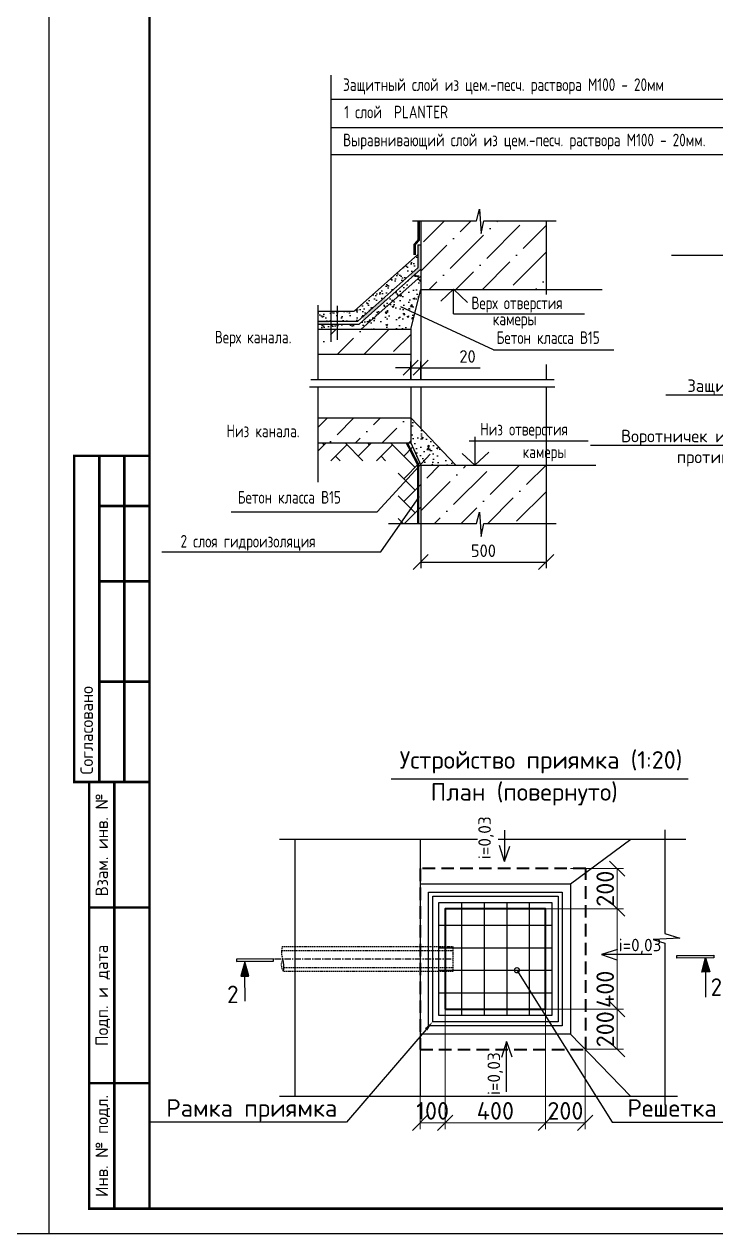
# Model space of a CAD drawing. Header units: millimetres. Extents: x 1601 to 15402, y -324 to 12625.
# Drawn here: x 7865.5 to 8003.3, y 318.2 to 559.2 of the extents above; entities that cross this region are included whole.
import ezdxf
from ezdxf import colors
from ezdxf.entities.mleader import LeaderData, LeaderLine
from ezdxf.enums import TextEntityAlignment as Align
from ezdxf.math import Vec2, Vec3

# ---------------------------------------------------------------- set-up
doc = ezdxf.new("R2010")
doc.units = ezdxf.units.MM
doc.linetypes.add('CENTER', pattern=[2, 1.25, -0.25, 0.25, -0.25])
doc.linetypes.add('HIDDEN', pattern=[0.375, 0.25, -0.125])
doc.layers.add('N', color=7, linetype='Continuous')
doc.layers.add('Штриховка', color=7, linetype='Continuous')
for name, color, linetype, lineweight in [('Заголовки', 3, 'Continuous', 35), ('Основной', 1, 'Continuous', 60), ('Размер 3.5', 250, 'Continuous', 35), ('Размеры на чертеже', 250, 'Continuous', 25)]:
    doc.layers.add(name, color=color, linetype=linetype, lineweight=lineweight)
doc.styles.add('-ISOCPEUR-', font='isocpeur.TTF')
doc.styles.add('GOST', font='GOST Common.ttf')
doc.styles.get("Standard").update_dxf_attribs({"font": 'GOST Common.ttf'})
doc.dimstyles.new('М 1 к 100', dxfattribs={"dimtxt": 3.5, "dimasz": 3, "dimexe": 1.25, "dimexo": 0, "dimgap": 1, "dimtad": 1, "dimdec": 0, "dimlfac": 100, "dimtxsty": 'GOST', "dimblk": 'OBLIQUE', "dimcen": 5, "dimclrd": 256, "dimclre": 256, "dimclrt": 256, "dimazin": 2, "dimtfac": 1, "dimtdec": 0, "dimtmove": 0, "dimatfit": 3, "dimldrblk": 'NONE', "dimfxl": 0, "dimlwd": -1, "dimlwe": -1, "dimarcsym": 2})
doc.dimstyles.new('М 1 к 20', dxfattribs={"dimtxt": 3.5, "dimasz": 3, "dimexe": 1.25, "dimexo": 0, "dimtad": 1, "dimdec": 0, "dimlfac": 20, "dimzin": 0, "dimdsep": 46, "dimtxsty": 'GOST', "dimblk": 'OBLIQUE', "dimcen": 5, "dimadec": 8, "dimazin": 0, "dimtfac": 1, "dimtdec": 0, "dimtmove": 0, "dimatfit": 3, "dimldrblk": 'NONE', "dimfxl": 1.25, "dimtolj": 1, "dimtzin": 0, "dimlwd": 20, "dimlwe": 20, "dimarcsym": 1})
pattern_1 = [(50, (6167.113, -9641.2763), (3.5863009, -0.3137607), [0.375, -4.125]), (355, (6167.113, -9641.2763), (-0.6937567, 3.7609607), [0.3, -3.3]), (100.4514, (6167.412, -9641.3024), (2.8925469, 3.4471977), [0.318701, -3.5057106]), (46.1842, (6167.113, -9640.2763), (5.3362052, -0.827595), [0.5625, -6.1875]), (96.6356, (6167.5577, -9640.345), (4.6733135, 4.8705894), [0.4780514, -5.258565]), (351.1842, (6167.113, -9640.276), (4.6733097, 4.870593), [0.45, -4.95]), (21, (6167.613, -9640.5263), (2.9845353, -2.01309445), [0.375, -4.125]), (326, (6167.613, -9640.5263), (1.2165767, 3.6257502), [0.3, -3.3]), (71.4514, (6167.8617, -9640.694), (4.2011131, 1.6126525), [0.318701, -3.5057106]), (37.5, (6167.113, -9641.2763), (0.06079928, 1.66446927), [0, -3.26, 0, -3.35, 0, -3.3125]), (7.5, (6167.113, -9641.2763), (1.3153477, 1.97205856), [0, -1.91, 0, -3.185, 0, -1.2625]), (327.5, (6165.998, -9641.2763), (2.66911218, -0.11277436), [0, -1.25, 0, -3.9, 0, -5.175]), (317.5, (6165.498, -9641.2763), (2.91593085, 0.5005249), [0, -1.625, 0, -2.59, 0, -3.675])]
pattern_2 = [(45, (6167.113, -9641.2763), (1.9887378, 7.2920387), [9.375, -1.875, 0, -1.875])]

# ---------------------------------------------------------------- blocks, each defined once
blk = doc.blocks.new('_Oblique')
at = {"color": 0, "linetype": 'ByBlock', "lineweight": -2}
blk.add_line((-0.5, -0.5), (0.5, 0.5), dxfattribs=at)
blk = doc.blocks.new('*D635')
at = {"transparency": 16777216}
for p, q in [((7944.49, 459.73), (7944.49, 450.82)), ((7969.49, 459.73), (7969.49, 450.82)), ((7944.49, 452.07), (7969.49, 452.07))]:
    blk.add_line(p, q, dxfattribs=at)
at = {"layer": 'Defpoints', "color": 0, "transparency": 16777216}
for p in [(7944.49, 459.73), (7969.49, 459.73), (7969.49, 452.07)]:
    blk.add_point(p, dxfattribs=at)
at = {"transparency": 16777216, "xscale": 3, "yscale": 3, "zscale": 3, "rotation": 180}
blk.add_blockref('_Oblique', (7944.49, 452.07), dxfattribs=at)
at = {"transparency": 16777216, "xscale": 3, "yscale": 3, "zscale": 3}
blk.add_blockref('_Oblique', (7969.49, 452.07), dxfattribs=at)
at = {"transparency": 16777216, "insert": (7956.99, 454.32), "char_height": 2.5, "attachment_point": 5}
blk.add_mtext('500', dxfattribs=at)
blk = doc.blocks.new('_None')
blk = doc.blocks.new('*D638')
at = {"transparency": 16777216}
for p, q in [((7942.49, 488.47), (7942.49, 492.02)), ((7944.49, 488.47), (7944.49, 492.02)), ((7942.49, 490.77), (7939.49, 490.77)), ((7942.49, 490.77), (7944.49, 490.77)), ((7944.49, 490.77), (7956.32, 490.77))]:
    blk.add_line(p, q, dxfattribs=at)
at = {"layer": 'Defpoints', "color": 0, "transparency": 16777216}
for p in [(7944.49, 490.77), (7942.49, 488.47), (7944.49, 488.47)]:
    blk.add_point(p, dxfattribs=at)
at = {"transparency": 16777216, "xscale": 3, "yscale": 3, "zscale": 3}
blk.add_blockref('_Oblique', (7942.49, 490.77), dxfattribs=at)
at = {"transparency": 16777216, "xscale": 3, "yscale": 3, "zscale": 3, "rotation": 180}
blk.add_blockref('_Oblique', (7944.49, 490.77), dxfattribs=at)
at = {"transparency": 16777216, "insert": (7953.82, 493.02), "char_height": 2.5, "attachment_point": 5}
blk.add_mtext('20', dxfattribs=at)
blk = doc.blocks.new('*D648')
at = {"layer": 'Defpoints', "color": 0, "transparency": 16777216}
for p in [(7969.37, 382.99), (7983.64, 382.99), (7969.37, 362.99)]:
    blk.add_point(p, dxfattribs=at)
at = {"layer": 'Размеры на чертеже', "color": 0, "lineweight": 20, "transparency": 16777216}
for p, q in [((7969.37, 382.99), (7984.89, 382.99)), ((7983.64, 362.99), (7983.64, 382.99)), ((7969.37, 362.99), (7984.89, 362.99))]:
    blk.add_line(p, q, dxfattribs=at)
at = {"layer": 'Размеры на чертеже', "color": 0, "lineweight": 20, "transparency": 16777216, "xscale": 3, "yscale": 3, "zscale": 3}
for p, rotation in [((7983.64, 382.99), 90), ((7983.64, 362.99), 270)]:
    blk.add_blockref('_Oblique', p, dxfattribs=dict(at, rotation=rotation))
at = {"layer": 'Размеры на чертеже', "color": 0, "transparency": 16777216, "insert": (7981.26, 366.95), "char_height": 3.5, "attachment_point": 5, "rotation": 90, "style": '-ISOCPEUR-'}
blk.add_mtext('\\A1;400', dxfattribs=at)
blk = doc.blocks.new('*D649')
at = {"layer": 'Defpoints', "color": 0, "transparency": 16777216}
for p in [(7969.37, 362.99), (7983.64, 362.99), (7977.27, 354.99)]:
    blk.add_point(p, dxfattribs=at)
at = {"layer": 'Размеры на чертеже', "color": 0, "lineweight": 20, "transparency": 16777216}
for p, q in [((7969.37, 362.99), (7984.89, 362.99)), ((7983.64, 354.99), (7983.64, 362.99)), ((7977.27, 354.99), (7984.89, 354.99))]:
    blk.add_line(p, q, dxfattribs=at)
at = {"layer": 'Размеры на чертеже', "color": 0, "lineweight": 20, "transparency": 16777216, "xscale": 3, "yscale": 3, "zscale": 3}
for p, rotation in [((7983.64, 362.99), 90), ((7983.64, 354.99), 270)]:
    blk.add_blockref('_Oblique', p, dxfattribs=dict(at, rotation=rotation))
at = {"layer": 'Размеры на чертеже', "color": 0, "transparency": 16777216, "insert": (7981.26, 358.99), "char_height": 3.5, "attachment_point": 5, "rotation": 90, "style": '-ISOCPEUR-'}
blk.add_mtext('\\A1;200', dxfattribs=at)
blk = doc.blocks.new('*D650')
at = {"layer": 'Defpoints', "color": 0, "transparency": 16777216}
for p in [(7974.37, 390.99), (7983.64, 390.99), (7969.37, 382.99)]:
    blk.add_point(p, dxfattribs=at)
at = {"layer": 'Размеры на чертеже', "color": 0, "lineweight": 20, "transparency": 16777216}
for p, q in [((7974.37, 390.99), (7984.89, 390.99)), ((7983.64, 382.99), (7983.64, 390.99)), ((7969.37, 382.99), (7984.89, 382.99))]:
    blk.add_line(p, q, dxfattribs=at)
at = {"layer": 'Размеры на чертеже', "color": 0, "lineweight": 20, "transparency": 16777216, "xscale": 3, "yscale": 3, "zscale": 3}
for p, rotation in [((7983.64, 390.99), 90), ((7983.64, 382.99), 270)]:
    blk.add_blockref('_Oblique', p, dxfattribs=dict(at, rotation=rotation))
at = {"layer": 'Размеры на чертеже', "color": 0, "transparency": 16777216, "insert": (7981.26, 386.99), "char_height": 3.5, "attachment_point": 5, "rotation": 90, "style": '-ISOCPEUR-'}
blk.add_mtext('\\A1;200', dxfattribs=at)
blk = doc.blocks.new('направление')
at = {"layer": 'Размеры на чертеже'}
h = blk.add_hatch(color=256, dxfattribs=at)
h.dxf.hatch_style = 1
h.paths.add_polyline_path([(0, 0), (-3.75, 1.04), (-3.75, -1.03)])
blk.add_line((-10.5, 0), (-2.5, 0), dxfattribs=at)
blk.add_lwpolyline([(0, 0), (-3.75, 1.04), (-3.75, -1.03)], close=True, dxfattribs=at)
blk = doc.blocks.new('*U628')
at = {"layer": 'Штриховка', "true_color": 0x000000}
h = blk.add_hatch(color=18, dxfattribs=at)
h.dxf.hatch_style = 1
h.paths.add_polyline_path([(-2.319, 0.023), (-2.319, 0.002), (-1.988, 0.002), (-1.988, 0.023)])
h = blk.add_hatch(color=18, dxfattribs=at)
h.dxf.hatch_style = 1
h.paths.add_polyline_path([(1.602, 0.023), (1.602, 0.001), (1.934, 0.001), (1.934, 0.023)])
at = {"layer": 'Штриховка', "color": 18, "true_color": 0x000000}
for points in [[(-1.988, 0.002), (-1.988, 0.023), (-2.319, 0.023), (-2.319, 0.002)], [(1.602, 0.001), (1.602, 0.023), (1.934, 0.023), (1.934, 0.001)]]:
    blk.add_lwpolyline(points, close=True, dxfattribs=at)
at = {"layer": 'Размеры на чертеже', "yscale": 0.03333333333333333, "zscale": 0.03333333333333333}
for p, xscale, rotation in [((-2.245, 0), 0.03333333333333333, 89.99999999993935), ((1.86, 0), -0.03333333333333333, 270.0000000000607)]:
    blk.add_blockref('направление', p, dxfattribs=dict(at, xscale=xscale, rotation=rotation))
blk = doc.blocks.new('_DotSmall')
at = {"color": 0, "linetype": 'ByBlock', "const_width": 0.5}
blk.add_lwpolyline([(-0.0625, 0, 1), (0.0625, 0, 1)], format="xyb", close=True, dxfattribs=at)
blk = doc.blocks.new('*D709')
at = {"layer": 'Defpoints', "color": 0, "transparency": 16777216}
for p in [(7969.37, 362.99), (7977.27, 354.99), (7977.27, 340.35)]:
    blk.add_point(p, dxfattribs=at)
at = {"layer": 'Размеры на чертеже', "color": 0, "lineweight": 20, "transparency": 16777216}
for p, q in [((7969.37, 362.99), (7969.37, 339.1)), ((7977.27, 354.99), (7977.27, 339.1)), ((7969.37, 340.35), (7977.27, 340.35))]:
    blk.add_line(p, q, dxfattribs=at)
at = {"layer": 'Размеры на чертеже', "color": 0, "lineweight": 20, "transparency": 16777216, "xscale": 3, "yscale": 3, "zscale": 3, "rotation": 180}
blk.add_blockref('_Oblique', (7969.37, 340.35), dxfattribs=at)
at = {"layer": 'Размеры на чертеже', "color": 0, "lineweight": 20, "transparency": 16777216, "xscale": 3, "yscale": 3, "zscale": 3}
blk.add_blockref('_Oblique', (7977.27, 340.35), dxfattribs=at)
at = {"layer": 'Размеры на чертеже', "color": 0, "transparency": 16777216, "insert": (7973.32, 342.73), "char_height": 3.5, "attachment_point": 5, "style": '-ISOCPEUR-'}
blk.add_mtext('\\A1;200', dxfattribs=at)
blk = doc.blocks.new('*D710')
at = {"layer": 'Defpoints', "color": 0, "transparency": 16777216}
for p in [(7949.37, 362.99), (7969.37, 362.99), (7949.37, 340.35)]:
    blk.add_point(p, dxfattribs=at)
at = {"layer": 'Размеры на чертеже', "color": 0, "lineweight": 20, "transparency": 16777216}
for p, q in [((7949.37, 362.99), (7949.37, 339.1)), ((7969.37, 362.99), (7969.37, 339.1)), ((7969.37, 340.35), (7949.37, 340.35))]:
    blk.add_line(p, q, dxfattribs=at)
at = {"layer": 'Размеры на чертеже', "color": 0, "lineweight": 20, "transparency": 16777216, "xscale": 3, "yscale": 3, "zscale": 3, "rotation": 180}
blk.add_blockref('_Oblique', (7949.37, 340.35), dxfattribs=at)
at = {"layer": 'Размеры на чертеже', "color": 0, "lineweight": 20, "transparency": 16777216, "xscale": 3, "yscale": 3, "zscale": 3}
blk.add_blockref('_Oblique', (7969.37, 340.35), dxfattribs=at)
at = {"layer": 'Размеры на чертеже', "color": 0, "transparency": 16777216, "insert": (7959.37, 342.73), "char_height": 3.5, "attachment_point": 5, "style": '-ISOCPEUR-'}
blk.add_mtext('\\A1;400', dxfattribs=at)
blk = doc.blocks.new('*D711')
at = {"layer": 'Defpoints', "color": 0, "transparency": 16777216}
for p in [(7949.37, 362.99), (7944.37, 354.99), (7944.37, 340.35)]:
    blk.add_point(p, dxfattribs=at)
at = {"layer": 'Размеры на чертеже', "color": 0, "lineweight": 20, "transparency": 16777216}
for p, q in [((7949.37, 362.99), (7949.37, 339.1)), ((7944.37, 354.99), (7944.37, 339.1)), ((7949.37, 340.35), (7944.37, 340.35))]:
    blk.add_line(p, q, dxfattribs=at)
at = {"layer": 'Размеры на чертеже', "color": 0, "lineweight": 20, "transparency": 16777216, "xscale": 3, "yscale": 3, "zscale": 3, "rotation": 180}
blk.add_blockref('_Oblique', (7944.37, 340.35), dxfattribs=at)
at = {"layer": 'Размеры на чертеже', "color": 0, "lineweight": 20, "transparency": 16777216, "xscale": 3, "yscale": 3, "zscale": 3}
blk.add_blockref('_Oblique', (7949.37, 340.35), dxfattribs=at)
at = {"layer": 'Размеры на чертеже', "color": 0, "transparency": 16777216, "insert": (7946.87, 342.73), "char_height": 3.5, "attachment_point": 5, "style": '-ISOCPEUR-'}
blk.add_mtext('\\A1;100', dxfattribs=at)

msp = doc.modelspace()

# ---------------------------------------------------------------- hatches: boundary and pattern name
at = {"layer": 'N', "true_color": 0x000000}
h = msp.add_hatch(dxfattribs=at)
h.set_pattern_fill('ANSI36', color=18, scale=30, style=0)
h.set_pattern_definition(pattern_2)
h.paths.add_polyline_path([(7957.1035, 520.0778), (7956.51, 517.5111), (7956.2363, 522.3424), (7955.5973, 520.0778), (7944.4908, 520.0778), (7944.4908, 506.3886), (7969.4908, 506.3886), (7969.4908, 520.0778)])
h.paths.add_polyline_path([(7969.4908, 459.7301), (7969.4908, 471.3617), (7944.4908, 471.3617), (7944.4908, 459.7301), (7955.5973, 459.7301), (7956.2363, 461.9947), (7956.51, 457.1634), (7957.1035, 459.7301)])
h = msp.add_hatch(color=18, dxfattribs=at)
h.paths.add_polyline_path([(7944.4908, 515.2883), (7943.8908, 515.2883), (7943.8908, 510.6623), (7942.274, 509.2221), (7942.6755, 508.7762), (7944.4908, 510.3933)])
h.paths.add_polyline_path([(7937.6646, 504.3127), (7937.2739, 504.7682), (7932.7882, 500.7724), (7933.1429, 500.2849)])
h.paths.add_polyline_path([(7926.2952, 500.0566), (7923.9675, 500.0566), (7923.9675, 499.4566), (7926.2952, 499.4566)])
h = msp.add_hatch(dxfattribs=at)
h.set_pattern_fill('AR-SAND', color=18, style=0)
h.set_pattern_definition([(37.5, (6167.113, -9641.2763), (-0.06299336, 1.92682377), [0, -1.52, 0, -1.7, 0, -1.625]), (7.5, (6167.113, -9641.2763), (1.7697767, 2.82214607), [0, -0.82, 0, -1.37, 0, -0.525]), (327.5, (6165.883, -9641.2763), (3.11414186, 0.00565905), [0, -0.5, 0, -1.8, 0, -2.35]), (317.5, (6165.883, -9641.2763), (3.0061266, 0.87767556), [0, -0.25, 0, -1.18, 0, -1.35])])
h.paths.add_polyline_path([(7943.8908, 510.6623), (7943.8908, 513.3407), (7931.2229, 502.0566), (7923.9675, 502.0566), (7923.9675, 500.0566), (7931.9845, 500.0566)])
h.paths.add_polyline_path([(7932.213, 499.4566), (7923.9675, 499.4566), (7923.9675, 498.4566), (7932.5938, 498.4566), (7944.4908, 509.0541), (7944.4908, 510.3933)])
h = msp.add_hatch(dxfattribs=at)
h.set_pattern_fill('AR-CONC', color=18, scale=0.5, style=0)
h.set_pattern_definition(pattern_1)
h.paths.add_polyline_path([(7942.4908, 498.4566), (7944.4908, 506.3886), (7944.4908, 509.0541), (7932.5938, 498.4566)])
h = msp.add_hatch(dxfattribs=at)
h.set_pattern_fill('ANSI36', color=18, scale=30, style=0)
h.set_pattern_definition(pattern_2)
h.paths.add_polyline_path([(7942.4908, 498.4566), (7923.9675, 498.4566), (7923.9675, 493.4566), (7942.4908, 493.4566)])
h.paths.add_polyline_path([(7942.4908, 475.8039), (7942.4908, 480.8039), (7923.9675, 480.8039), (7923.9675, 475.8039)])
h = msp.add_hatch(dxfattribs=at)
h.set_pattern_fill('AR-CONC', color=18, scale=0.5, style=0)
h.set_pattern_definition(pattern_1)
h.paths.add_polyline_path([(7942.4908, 480.8039), (7942.4908, 475.8039), (7944.4908, 471.3617), (7951.4642, 471.3617)])
h = msp.add_hatch(dxfattribs=at)
h.set_pattern_fill('AR-HBONE', color=18, scale=0.8, style=0)
h.set_pattern_definition([(45, (6167.113, -9641.2763), (4e-16, 4.5254834), [9.6, -3.2]), (135, (6169.3757, -9639.0135), (4e-16, 4.5254834), [9.6, -3.2])])
h.paths.add_polyline_path([(7923.9675, 475.8039), (7923.9675, 472.2588), (7938.6312, 472.2588), (7939.9726, 470.0803), (7939.9726, 459.7301), (7944.4908, 459.7301), (7944.4908, 471.3617), (7942.4908, 475.8039)])

# ---------------------------------------------------------------- linework, layer by layer
at = {"color": 5}
msp.add_line((7938.5839, 408.8892), (7997.763, 408.8892), dxfattribs=at)
for p, q in [((7916.3547, 396.8287), (7955.7845, 396.8287)), ((7919.3745, 396.8287), (7919.3745, 345.6255)), ((7944.3745, 396.8287), (7944.3745, 345.6255)), ((7959.9029, 396.8287), (7997.3323, 396.8287)), ((7961.2085, 392.4172), (7962.2231, 395.4627)), ((7974.3745, 387.9872), (7986.3565, 396.8287)), ((7990.5647, 373.8536), (7980.5197, 373.8536)), ((7974.3745, 357.9872), (7986.3107, 345.6255)), ((7961.6179, 356.5569), (7960.6033, 353.3511)), ((15402.2532, 318.2356), (5591.2496, 318.2356))]:
    msp.add_line(p, q)
at = {"color": 12}
for p, q in [((7952.6245, 384.2372), (7952.6245, 361.7372)), ((7957.1245, 384.2372), (7957.1245, 361.7372)), ((7961.6245, 384.2372), (7961.6245, 361.7372)), ((7966.1245, 384.2372), (7966.1245, 361.7372)), ((7948.1245, 379.7372), (7970.6245, 379.7372)), ((7948.1245, 375.2372), (7970.6245, 375.2372)), ((7948.1245, 370.7372), (7970.6245, 370.7372)), ((7948.1245, 366.2372), (7970.6245, 366.2372))]:
    msp.add_line(p, q, dxfattribs=at)
at = {"color": 9, "linetype": 'HIDDEN'}
for p, q in [((7916.9079, 374.6872), (7950.8745, 374.6872)), ((7917.1756, 371.2872), (7950.8745, 371.2872))]:
    msp.add_line(p, q, dxfattribs=at)
at = {"color": 9, "linetype": 'CENTER'}
msp.add_line((7915.3423, 372.9872), (7950.8745, 372.9872), dxfattribs=at)
msp.add_lwpolyline([(7870.4325, 738.2356), (8464.4325, 738.2356), (8464.4325, 318.2356), (7870.4325, 318.2356)], close=True)
at = {"const_width": 0.5}
msp.add_lwpolyline([(7890.4325, 733.2356), (8459.4325, 733.2356), (8459.4325, 323.2356), (7890.4325, 323.2356)], close=True, dxfattribs=at)
for points in [[(7890.4325, 408.2356), (7875.4325, 408.2356), (7875.4325, 473.2356), (7890.4325, 473.2356)], [(7880.4325, 473.2356), (7880.4325, 408.2356)], [(7885.4325, 473.2356), (7885.4325, 408.2356)], [(7880.4325, 463.2356), (7890.4325, 463.2356)], [(7880.4325, 448.2356), (7890.4325, 448.2356)], [(7880.4325, 428.2356), (7890.4325, 428.2356)], [(7890.4325, 323.2356), (7878.4325, 323.2356), (7878.4325, 408.2356), (7890.4325, 408.2356)], [(7883.4325, 408.2356), (7883.4325, 323.2356)], [(7878.4325, 383.2356), (7890.4325, 383.2356)], [(7878.4325, 348.2356), (7890.4325, 348.2356)]]:
    msp.add_lwpolyline(points, dxfattribs=at)
for points in [[(7961.2085, 398.6761), (7961.2085, 392.4172), (7960.1939, 395.623)], [(7993.171, 398.7263), (7993.171, 378.0327), (7996.11, 377.1479), (7990.7977, 376.8951), (7993.171, 376.1366), (7993.171, 343.962)], [(7983.7255, 374.8682), (7980.5197, 373.8536), (7983.5653, 372.8391)]]:
    msp.add_lwpolyline(points)
at = {"linetype": 'HIDDEN', "lineweight": 40, "ltscale": 10}
msp.add_lwpolyline([(7944.3745, 354.9872), (7977.3745, 354.9872), (7977.3745, 390.9872), (7944.3745, 390.9872)], close=True, dxfattribs=at)
at = {"color": 5}
msp.add_lwpolyline([(7944.3745, 387.9872), (7974.3745, 387.9872), (7974.3745, 357.9872), (7944.3745, 357.9872)], dxfattribs=at)
msp.add_lwpolyline([(7972.6745, 386.2872), (7972.6745, 359.6872), (7946.0745, 359.6872), (7946.0745, 386.2872)], close=True, dxfattribs=at)
at = {"color": 12}
for points in [[(7971.8745, 385.4872), (7971.8745, 360.4872), (7946.8745, 360.4872), (7946.8745, 385.4872)], [(7970.6245, 384.2372), (7970.6245, 361.7372), (7948.1245, 361.7372), (7948.1245, 384.2372)]]:
    msp.add_lwpolyline(points, close=True, dxfattribs=at)
at = {"lineweight": 40}
msp.add_lwpolyline([(7949.3745, 362.9872), (7969.3745, 362.9872), (7969.3745, 382.9872), (7949.3745, 382.9872)], close=True, dxfattribs=at)
at = {"color": 7, "linetype": 'HIDDEN'}
msp.add_lwpolyline([(7969.3745, 382.9872), (7969.3745, 362.9872), (7949.3745, 362.9872), (7949.3745, 382.9872)], close=True, dxfattribs=at)
at = {"color": 9, "linetype": 'HIDDEN'}
msp.add_lwpolyline([(7916.9949, 372.9872, -0.17235513), (7916.9079, 375.4872), (7919.3745, 375.4872), (7950.8745, 375.4872), (7950.8745, 370.4872), (7919.3745, 370.4872), (7917.1756, 370.4872, -0.30951036)], format="xyb", close=True, dxfattribs=at)
msp.add_arc((7910.5245, 371.2637), 6.6961, 353.343449, 14.915886)
at = {"layer": 'N', "color": 18, "true_color": 0x000000}
for p, q in [((7926.6099, 549.0617), (7926.6099, 495.9286)), ((7926.6099, 544.281), (8008.4254, 544.281)), ((7926.6099, 538.6505), (8008.4254, 538.6505)), ((7926.6099, 533.2546), (8008.4254, 533.2546)), ((7955.5973, 520.0778), (7956.2363, 522.3424)), ((7956.2363, 522.3424), (7956.51, 517.5111)), ((7942.8632, 520.0778), (7955.5973, 520.0778)), ((7944.4908, 520.0778), (7944.4908, 506.3886)), ((7956.51, 517.5111), (7957.1035, 520.0778)), ((7957.1035, 520.0778), (7971.4807, 520.0778)), ((7969.4908, 520.0778), (7969.4908, 506.3886)), ((7931.2229, 502.0566), (7943.8908, 513.3407)), ((7943.8908, 515.2883), (7943.8908, 510.6623)), ((7943.8908, 515.2883), (7944.4908, 515.2883)), ((7994.4791, 513.1876), (8035.248, 513.1876)), ((7931.9845, 500.0566), (7943.8908, 510.6623)), ((7932.213, 499.4566), (7944.4908, 510.3933)), ((7932.5938, 498.4566), (7944.4908, 509.0541)), ((7942.4908, 498.4566), (7944.4908, 506.3886)), ((7944.4908, 506.3886), (7944.4908, 488.4671)), ((7944.4908, 506.3886), (7969.4908, 506.3886)), ((7948.4905, 504.0494), (7950.9978, 506.4158)), ((7950.9978, 501.5436), (7950.9978, 506.4158)), ((7950.9978, 506.4158), (7953.7836, 503.7709)), ((7969.4908, 506.3886), (7969.4908, 505.3922)), ((7969.4908, 506.3886), (7980.6302, 506.3886)), ((7923.9675, 503.2461), (7923.9675, 488.4671)), ((7923.9675, 502.0566), (7931.2229, 502.0566)), ((7927.8328, 503.1261), (7927.8328, 496.3226)), ((7959.0044, 494.3466), (7940.5092, 502.8915)), ((7950.9978, 501.5436), (7977.1172, 501.5436)), ((7923.9675, 500.0566), (7931.9845, 500.0566)), ((7923.9675, 499.4566), (7932.213, 499.4566)), ((7923.9675, 498.4566), (7942.4908, 498.4566)), ((7942.4908, 498.4566), (7942.4908, 488.4671)), ((7959.0044, 494.3466), (7982.972, 494.3466)), ((7923.9675, 493.4566), (7942.4908, 493.4566)), ((7969.4908, 491.3909), (7969.4908, 488.4671)), ((7922.3244, 486.9618), (7971.2068, 486.9618)), ((7922.5982, 488.4671), (7971.0699, 488.4671)), ((7923.9675, 486.9618), (7923.9675, 468.0044)), ((7942.4908, 486.9618), (7942.4908, 475.8039)), ((7944.4908, 486.9618), (7944.4908, 478.6994)), ((7969.4908, 486.9618), (7969.4908, 471.3617)), ((7923.9675, 480.8039), (7942.4908, 480.8039)), ((7942.4908, 480.8039), (7951.4642, 471.3617)), ((7923.9675, 475.8039), (7942.4908, 475.8039)), ((7942.4908, 475.8039), (7944.4908, 471.3617)), ((7954.165, 476.2067), (7977.8944, 476.2067)), ((7955.2794, 477.042), (7955.2794, 471.3345)), ((7935.8142, 462.0702), (7946.3778, 473.5659)), ((7952.7721, 473.701), (7955.2794, 471.3345)), ((7955.2794, 471.3345), (7958.0652, 473.9794)), ((7944.4908, 471.3617), (7944.4908, 459.7301)), ((7944.4908, 471.3617), (7969.4908, 471.3617)), ((7969.4908, 471.3617), (7969.4908, 459.7301)), ((7969.4908, 471.3617), (7979.3934, 471.3617)), ((7936.5185, 454.0936), (7944.2651, 465.1201)), ((7906.7056, 462.0702), (7935.8142, 462.0702)), ((7955.5973, 459.7301), (7956.2363, 461.9947)), ((7956.2363, 461.9947), (7956.51, 457.1634)), ((7938.0829, 459.7301), (7955.5973, 459.7301)), ((7956.51, 457.1634), (7957.1035, 459.7301)), ((7957.1035, 459.7301), (7971.4807, 459.7301)), ((7892.9285, 454.0936), (7936.5185, 454.0936))]:
    msp.add_line(p, q, dxfattribs=at)
at = {"layer": 'N', "color": 18, "true_color": 0x000000, "const_width": 0.5}
for points in [[(7944.0956, 520.0778), (7944.0956, 516.2462), (7943.274, 515.2883), (7943.274, 513.2356)], [(7943.9968, 459.8582), (7943.9968, 471.4209), (7941.7333, 475.8039)]]:
    msp.add_lwpolyline(points, dxfattribs=at)
at = {"layer": 'Размеры на чертеже'}
msp.add_line((7916.3547, 345.6255), (7995.6678, 345.6255), dxfattribs=at)
msp.add_lwpolyline([(7961.6179, 346.5119), (7961.6179, 356.5569), (7962.6325, 353.5113)], dxfattribs=at)

# ---------------------------------------------------------------- texts
at = {"style": 'GOST'}
msp.add_text('Согласовано', height=2.5, rotation=90, dxfattribs=at).set_placement((7877.9325, 409.7356), align=Align.MIDDLE_LEFT)
for s, p in [('Взам. инв. №', (7880.9325, 395.7356)), ('Подп. и дата', (7880.9325, 365.7356)), ('Инв. № подл.', (7880.9325, 335.7356))]:
    msp.add_text(s, height=2.5, rotation=90, dxfattribs=at).set_placement(p, align=Align.MIDDLE_CENTER)
at = {"style": '-ISOCPEUR-'}
for p in [(7958.4692, 392.8701), (7960.3167, 345.8697)]:
    msp.add_text('i=0,03', height=2.5, rotation=90, dxfattribs=at).set_placement(p)
msp.add_text('i=0,03', height=2.5, dxfattribs=at).set_placement((7983.9251, 374.5192))
at = {"layer": 'N', "color": 18, "true_color": 0x000000, "width": 0.8}
for s, p in [('Защитный слой из цем.-песч. раствора М100 - 20мм', (7929.0191, 545.9233)), ('Выравнивающий слой из цем.-песч. раствора М100 - 20мм.', (7929.0191, 534.8968))]:
    msp.add_text(s, height=2.5, dxfattribs=at).set_placement(p)
at = {"layer": 'Заголовки', "color": 18, "true_color": 0x000000, "width": 0.8}
for s, p in [('1 слой  PLANTER ', (7929.2483, 540.4746)), ('Верх отверстия', (7954.5954, 502.4406)), ('камеры', (7958.8485, 499.2351)), ('Верх канала.', (7903.454, 495.6229)), ('Бетон класса В15', (7959.6128, 495.5211)), ('Низ отверстия', (7956.3374, 477.2774)), ('Низ канала.', (7905.7815, 476.9279)), ('камеры', (7964.7975, 472.7717)), ('Бетон класса В15', (7908.0241, 463.714)), ('2 слоя гидроизоляция ', (7896.628, 454.9636))]:
    msp.add_text(s, height=2.5, dxfattribs=at).set_placement(p)
at = {"layer": 'Размер 3.5', "style": '-ISOCPEUR-'}
for s, p in [('Устройство приямка (1:20)', (7940.2972, 410.8979)), ('План (повернуто)', (7946.4685, 404.5245))]:
    msp.add_text(s, height=3.5, dxfattribs=at).set_placement(p)

# ---------------------------------------------------------------- dimensions: what is measured, and where the dimension line sits
at = {"color": 18, "true_color": 0x000000}
dim = msp.add_linear_dim(base=(7944.4908, 490.7651), p1=(7942.4908, 488.4671), p2=(7944.4908, 488.4671), text='20', dimstyle='М 1 к 100', override={"dimtxt": 2.5, "dimtxsty": 'Standard'}, dxfattribs=at)
dim.commit()
dim.dimension.update_dxf_attribs({"geometry": '*D638', "text_midpoint": (7953.8158, 490.7651), "dimtype": 160})
dim = msp.add_linear_dim(base=(7969.4908, 452.0736), p1=(7944.4908, 459.7301), p2=(7969.4908, 459.7301), text='500', dimstyle='М 1 к 100', override={"dimtxt": 2.5, "dimtxsty": 'Standard'}, dxfattribs=at)
dim.commit()
dim.dimension.update_dxf_attribs({"geometry": '*D635', "text_midpoint": (7956.9908, 454.3236)})
at = {"layer": 'Размеры на чертеже'}
for base, p1, p2, text, picture, middle in [((7983.6358, 390.9872), (7969.3745, 382.9872), (7974.3745, 390.9872), '200', '*D650', (7983.6358, 386.9872)), ((7983.6358, 382.9872), (7969.3745, 362.9872), (7969.3745, 382.9872), '400', '*D648', (7983.6358, 366.953)), ((7983.6358, 362.9872), (7977.2713, 354.9872), (7969.3745, 362.9872), '200', '*D649', (7983.6358, 358.9872))]:
    dim = msp.add_linear_dim(base=base, p1=p1, p2=p2, angle=90, text=text, dimstyle='М 1 к 20', override={"dimtxsty": '-ISOCPEUR-'}, dxfattribs=at)
    dim.commit()
    dim.dimension.update_dxf_attribs({"geometry": picture, "text_midpoint": middle, "dimtype": 160})
dim = msp.add_linear_dim(base=(7944.3745, 340.3518), p1=(7949.3745, 362.9872), p2=(7944.3745, 354.9872), dimstyle='М 1 к 20', override={"dimtxsty": '-ISOCPEUR-'}, dxfattribs=at)
dim.commit()
dim.dimension.update_dxf_attribs({"geometry": '*D711', "text_midpoint": (7946.8745, 340.3518), "dimtype": 160})
dim = msp.add_linear_dim(base=(7949.3745, 340.3518), p1=(7969.3745, 362.9872), p2=(7949.3745, 362.9872), dimstyle='М 1 к 20', override={"dimtxsty": '-ISOCPEUR-'}, dxfattribs=at)
dim.commit()
dim.dimension.update_dxf_attribs({"geometry": '*D710', "text_midpoint": (7959.3745, 342.7268)})
dim = msp.add_linear_dim(base=(7977.2713, 340.3518), p1=(7969.3745, 362.9872), p2=(7977.2713, 354.9872), text='200', dimstyle='М 1 к 20', override={"dimtxsty": '-ISOCPEUR-'}, dxfattribs=at)
dim.commit()
dim.dimension.update_dxf_attribs({"geometry": '*D709', "text_midpoint": (7973.3229, 340.3518), "dimtype": 160})

# ---------------------------------------------------------------- leaders
ml = msp.add_multileader_mtext('Standard')
ml.set_content('Рамка приямка', color=256, style='-ISOCPEUR-')
ml.set_leader_properties()
ml.build(insert=Vec2(0, 0))
ml.multileader.update_dxf_attribs({"text_left_attachment_type": 5, "text_right_attachment_type": 5, "dogleg_length": 1, "arrow_head_size": 2})
ctx = ml.context
ctx.base_point, ctx.char_height, ctx.arrow_head_size, ctx.plane_origin = Vec3(7891.7768, 340.5051), 3.5, 2, Vec3(7955.0831, 370.7372)
ctx.left_attachment, ctx.right_attachment = 5, 5
notes = []
notes.append((ctx, [(0, (1, 1, 0), (7929.6768, 340.5051), (-1, 0), 1, [(0, [(7946.8745, 360.4872)], 0, [])])]))
ctx.mtext.insert, ctx.mtext.rotation, ctx.mtext.flow_direction = Vec3(7893.7768, 345.0551), 6.28318531, 5
ml = msp.add_multileader_mtext('Standard', dxfattribs=at)
ml.set_content('Защитный слой из цем.-песч.^Jраствора М100-20мм', color=256, style='GOST')
ml.set_leader_properties()
ml.set_arrow_properties(name='DOTSMALL')
ml.build(insert=Vec2(0, 0))
ml.multileader.update_dxf_attribs({"text_left_attachment_type": 6, "text_right_attachment_type": 6, "dogleg_length": 1, "arrow_head_size": 2})
ctx = ml.context
ctx.base_point, ctx.char_height, ctx.arrow_head_size, ctx.plane_origin = Vec3(7997.0554, 485.3234), 2.5, 2, Vec3(8056.8137, 476.6262)
ctx.left_attachment, ctx.right_attachment, ctx.text_align_type = 6, 6, 2
notes.append((ctx, [(0, (1, 1, 0), (8045.8735, 485.3234), (-1, 0), 1, [(0, [(8056.8137, 476.6262)], 0, [])])]))
ctx.mtext.insert, ctx.mtext.alignment, ctx.mtext.flow_direction = Vec3(8042.8735, 488.4484), 3, 5
ml = msp.add_multileader_mtext('Standard', dxfattribs=at)
ml.set_content('Воротничек из бетона класса В15^Jпротив сдвига горловины', color=256, style='GOST')
ml.set_leader_properties()
ml.set_arrow_properties(name='DOTSMALL')
ml.build(insert=Vec2(0, 0))
ml.multileader.update_dxf_attribs({"text_left_attachment_type": 6, "text_right_attachment_type": 6, "dogleg_length": 1, "arrow_head_size": 2})
ctx = ml.context
ctx.base_point, ctx.char_height, ctx.arrow_head_size, ctx.plane_origin = Vec3(7981.9159, 475.2982), 2.5, 2, Vec3(8057.3176, 472.8257)
ctx.left_attachment, ctx.right_attachment, ctx.text_align_type = 6, 6, 2
notes.append((ctx, [(0, (1, 1, 0), (8038.2152, 475.2982), (-1, 0), 1, [(0, [(8057.6993, 475.0264)], 0, [])])]))
ctx.mtext.insert, ctx.mtext.alignment, ctx.mtext.flow_direction = Vec3(8035.2152, 478.4232), 3, 5
for ctx, leaders in notes:
    for number, flags, end, landing, length, lines in leaders:
        leader = LeaderData()
        leader.index, (leader.has_last_leader_line, leader.has_dogleg_vector, leader.attachment_direction) = number, flags
        leader.last_leader_point, leader.dogleg_vector, leader.dogleg_length = Vec3(end), Vec3(landing), length
        for number, points, colour, breaks in lines:
            line = LeaderLine()
            line.index, line.vertices, line.color, line.breaks = number, Vec3.list(points), colors.encode_raw_color(colour), breaks
            leader.lines.append(line)
        ctx.leaders.append(leader)

# ---------------------------------------------------------------- next in the draw order: texts
at = {"layer": 'Основной', "char_height": 3.5, "attachment_point": 1, "style": 'GOST', "bg_fill": 3, "box_fill_scale": 1.5, "bg_fill_color": 256, "bg_fill_transparency": 0}
for insert in [(7905.9104, 367.6879), (8002.2686, 369.1377)]:
    msp.add_mtext_dynamic_manual_height_columns('{\\C256;\\c0;2}', width=2.554097, gutter_width=1, heights=[0], dxfattribs=dict(at, insert=insert))

# ---------------------------------------------------------------- next in the draw order: block references
at = {"layer": 'Размеры на чертеже', "xscale": 22.37934226584122, "yscale": 22.37934226584122, "zscale": 22.37934226584122, "rotation": 0.4648582458831673}
msp.add_blockref('*U628', (7959.6553, 372.855), dxfattribs=at)

# ---------------------------------------------------------------- next in the draw order: leaders
ml = msp.add_multileader_mtext('Standard')
ml.set_content('Решетка приямка', color=256, style='-ISOCPEUR-')
ml.set_leader_properties()
ml.set_arrow_properties(name='DOTSMALL')
ml.build(insert=Vec2(0, 0))
ml.multileader.update_dxf_attribs({"text_left_attachment_type": 5, "text_right_attachment_type": 5, "dogleg_length": 1, "arrow_head_size": 2})
ctx = ml.context
ctx.base_point, ctx.char_height, ctx.arrow_head_size, ctx.plane_origin = Vec3(7983.6789, 340.5051), 3.5, 2, Vec3(7963.666, 370.7372)
ctx.left_attachment, ctx.right_attachment = 5, 5
notes = []
notes.append((ctx, [(0, (1, 1, 0), (7982.6789, 340.5051), (1, 0), 1, [(0, [(7963.666, 370.7372)], 0, [])])]))
ctx.mtext.insert, ctx.mtext.flow_direction = Vec3(7985.6789, 345.0551), 5
for ctx, leaders in notes:
    for number, flags, end, landing, length, lines in leaders:
        leader = LeaderData()
        leader.index, (leader.has_last_leader_line, leader.has_dogleg_vector, leader.attachment_direction) = number, flags
        leader.last_leader_point, leader.dogleg_vector, leader.dogleg_length = Vec3(end), Vec3(landing), length
        for number, points, colour, breaks in lines:
            line = LeaderLine()
            line.index, line.vertices, line.color, line.breaks = number, Vec3.list(points), colors.encode_raw_color(colour), breaks
            leader.lines.append(line)
        ctx.leaders.append(leader)

doc.saveas('drawing.dxf')
